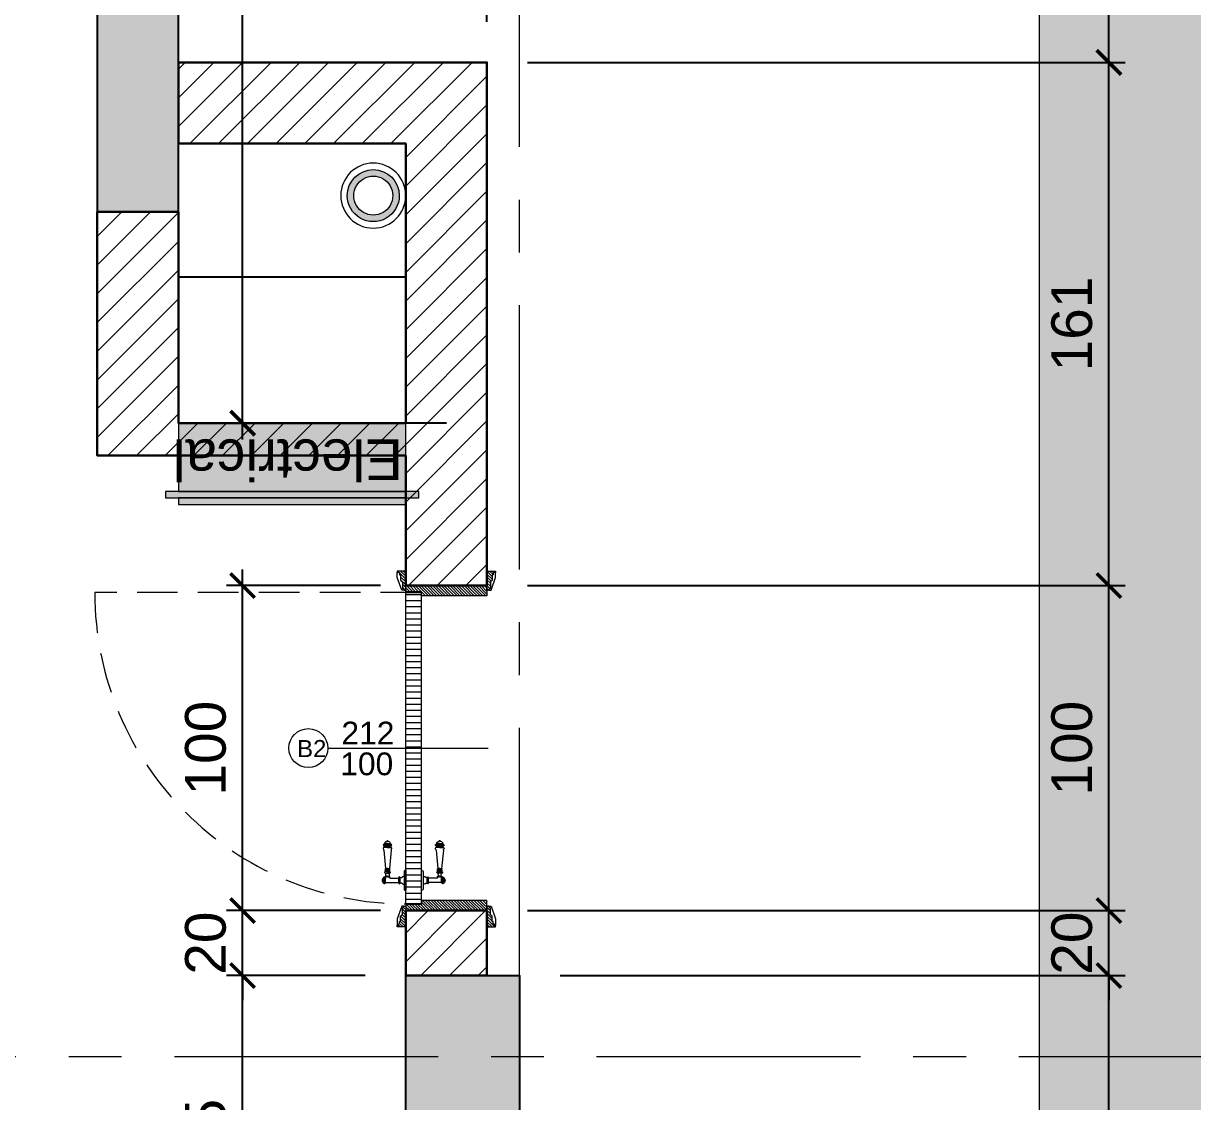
# Model space of a CAD drawing. Header units: centimetres. Extents: x 60496 to 66049, y -55119 to -48212.
# Drawn here: x 63735.2 to 64095.2, y -52836.1 to -52504.4 of the extents above; entities that cross this region are included whole.
import ezdxf

# ---------------------------------------------------------------- set-up
doc = ezdxf.new("R2010")
doc.units = ezdxf.units.CM
doc.header["$LTSCALE"] = 50
doc.header["$MEASUREMENT"] = 0
for name, pattern in [('AXES', [2, 1.25, -0.25, 0.25, -0.25]), ('CACHE', [0.375, 0.25, -0.125]), ('CONTINU', [0])]:
    doc.linetypes.add(name, pattern=pattern)
doc.layers.get('0').update_dxf_attribs({"color": 8})
for name, color, linetype in [('AXES', 10, 'AXES'), ('BETON COUPE', 3, 'CONTINU'), ('BETON TRAME', 252, 'Continuous'), ('BORD', 5, 'Continuous'), ('COTE 50ème', 1, 'Continuous'), ('TEXTE', 7, 'Continuous')]:
    doc.layers.add(name, color=color, linetype=linetype)
for name, color, linetype, lineweight in [('BETON HACHURE', 253, 'Continuous', 13), ('door', 44, 'Continuous', 5), ('EXISTANT COUPE', 251, 'Continuous', 40), ('KASETAT_Pen_No__22', 8, 'Continuous', 50), ('MACONNERIE COUPE', 7, 'Continuous', 30), ('MACONNERIE HACHURE', 253, 'Continuous', 13), ('PERCEMENT', 253, 'Continuous', 20)]:
    doc.layers.add(name, color=color, linetype=linetype, lineweight=lineweight)
doc.layers.add('KASETAT_Pen_No__176', color=7, linetype='Continuous', lineweight=15, true_color=0x93a0c6)
doc.layers.add('New_2D Drafting - General_Pen_No__4', color=252, linetype='Continuous', lineweight=13, true_color=0x696969)
doc.styles.add('GENERATED_STYLE_1', font='arial.ttf')
doc.styles.add('RS_TEXT_1.50', font='arial.ttf', dxfattribs={"height": 12.5})
doc.styles.add('RS_TXT_50', font='arial.ttf', dxfattribs={"height": 12.5})
doc.dimstyles.new('RS_50CM_LINEAIRE', dxfattribs={"dimscale": 5, "dimtxt": 12.5, "dimasz": 1.5, "dimexe": 1, "dimexo": 2.5, "dimgap": 1, "dimtad": 1, "dimdec": 1, "dimrnd": 0.5, "dimdsep": 46, "dimtxsty": 'RS_TXT_50', "dimblk1": 'ARCHTICK', "dimblk2": 'ARCHTICK', "dimsah": 1, "dimcen": 2.5, "dimdle": 1, "dimclrt": 4, "dimadec": 0, "dimazin": 2, "dimtfac": 1, "dimtdec": 1, "dimtix": 1, "dimtmove": 2, "dimatfit": 3, "dimfxl": 1, "dimtolj": 1, "dimtzin": 0, "dimarcsym": 0})

# ---------------------------------------------------------------- blocks, each defined once
blk = doc.blocks.new('A$Ce9568e5d')
at = {"layer": 'AXES', "lineweight": 5, "ltscale": 1.3}
for p, q in [((1270, -4150), (1270, -1058.41)), ((3195, -1960), (-1985, -1960))]:
    blk.add_line(p, q, dxfattribs=at)
blk = doc.blocks.new('door900')
at = {"color": 0}
for p, q in [((-9.3, 67.7), (9.3, 67.7)), ((9.3, 65.2), (-9.3, 65.2)), ((-6.8, 71.5), (-6.8, 70.2)), ((-5.5, 71.5), (-6.8, 71.5)), ((-6.8, 70.2), (6.8, 70.2)), ((-6.8, 62.7), (-6.8, 24)), ((-6.8, 62.7), (6.8, 62.7)), ((-5.5, 71.5), (5.5, 71.5)), ((5.5, 71.5), (6.8, 71.5)), ((6.8, 71.5), (6.8, 70.2)), ((8.7, 62.7), (6.8, 62.7)), ((6.8, 49.1), (6.8, 24)), ((8.7, 50.9), (8.7, 50.9)), ((10.5, 56.8), (10.5, 62.5)), ((10.5, 56.8), (10.5, 51.1)), ((12.7, 56.8), (12.7, 62.5)), ((12.7, 56.8), (12.7, 51.1)), ((22.5, 63.8), (22.5, 49.8)), ((26.5, 56.8), (26.5, 63.8)), ((26.5, 63.8), (29.1, 63.8)), ((26.5, 63.8), (29.1, 63.8)), ((26.5, 56.8), (26.5, 49.8)), ((26.5, 49.8), (29.1, 49.8)), ((26.5, 49.8), (29.1, 49.8)), ((29.1, 63.8), (29.1, 62.8)), ((29.1, 62.8), (29.1, 56.8)), ((29.1, 50.8), (29.1, 56.8)), ((29.1, 50.8), (29.1, 49.8)), ((29.1, 49.8), (29.1, 49.8)), ((31.1, 62.8), (31.1, 56.8)), ((31.1, 50.8), (31.1, 56.8)), ((34.1, 56.8), (34.1, 62.8)), ((34.1, 62.8), (34.1, 56.8)), ((34.1, 50.8), (34.1, 56.8)), ((34.1, 56.8), (34.1, 50.8)), ((92.8, 68.1), (36.2, 62.8)), ((36.2, 56.8), (36.2, 62.8)), ((36.2, 56.8), (36.2, 50.8)), ((92.8, 45.5), (36.2, 50.8)), ((101.2, 67.3), (103.2, 68)), ((101.2, 56.8), (101.2, 67.3)), ((101.2, 56.8), (101.2, 46.3)), ((101.2, 46.3), (103.2, 45.7)), ((103.2, 68), (103.2, 67.7)), ((103.2, 56.8), (103.2, 68)), ((103.2, 56.8), (103.2, 46.3)), ((103.2, 45.9), (103.2, 45.7)), ((106.5, 68), (105.5, 67.3)), ((105.5, 56.8), (105.5, 67.3)), ((105.5, 56.8), (105.5, 46.3)), ((106.5, 45.7), (105.5, 46.3)), ((106.5, 56.8), (106.5, 68)), ((106.5, 56.8), (106.5, 45.7)), ((110.7, 68), (111.8, 67.3)), ((110.7, 56.8), (110.7, 68)), ((110.7, 56.8), (110.7, 45.7)), ((110.7, 45.7), (111.8, 46.3)), ((111.8, 56.8), (111.8, 67.3)), ((111.8, 66.2), (113.3, 66.2)), ((111.8, 56.8), (111.8, 46.3)), ((111.8, 47.5), (113.3, 47.5)), ((113.3, 56.8), (113.3, 66.2)), ((113.3, 56.8), (113.3, 47.5)), ((120.5, 56.8), (120.5, 58.6)), ((120.5, 56.8), (120.5, 55)), ((-30, 3), (-30, 0)), ((30, 0), (-30, 0)), ((27, 6), (-27, 6)), ((-8.3, 22.3), (8.3, 22.3)), ((-8.3, 18.3), (8.3, 18.3)), ((30, 3), (30, 0))]:
    blk.add_line(p, q, dxfattribs=at)
for centre, radius, start, end in [((0, 64), 9.29, 53.4104, 126.5896), ((-9.3, 66.5), 1.25, 90, 270), ((-6.8, 67.7), 2.51, 90.115, 179.885), ((-6.8, 65.2), 2.51, 180.115, 269.885), ((6.8, 67.7), 2.51, 0.115, 89.885), ((6.8, 65.2), 2.51, 270.115, 359.885), ((8.7, 49), 1.91, 88.7426, 178.1515), ((8.6, 64.9), 2.15, 272.7029, 297.6142), ((8.6, 48.8), 2.15, 62.3858, 87.2971), ((9.3, 66.5), 1.25, 270, 90), ((10, 62.5), 0.561, 3.7097, 127.9634), ((10, 51.1), 0.561, 232.0366, 356.2903), ((11.6, 62.5), 1.1, 0.0106, 179.9894), ((11.6, 51.1), 1.1, 180.0106, 359.9894), ((16.7, 70.5), 8.83, 243.5466, 311.3694), ((16.7, 43.2), 8.83, 48.6306, 116.4534), ((24.5, 63.7), 2.01, 4.1469, 175.8531), ((24.5, 50), 2.01, 184.1469, 355.8531), ((30.1, 62.8), 1.03, 0, 180.0014), ((30.1, 50.8), 1.03, 179.9972, 0), ((32.6, 62.8), 1.48, 0, 180), ((32.6, 50.8), 1.48, 180, 0), ((35.2, 62.8), 1.03, 0, 180), ((32.6, 62.8), 1.48, 1.563306237032948e-10, 2.08440831604393e-10), ((35.2, 50.8), 1.03, 180, 0), ((93.1, 72.5), 4.4, 266.3976, 315.6468), ((93.1, 41.1), 4.4, 44.3532, 93.6024), ((98.3, 67.4), 2.89, 358.3861, 135.6468), ((98.3, 46.2), 2.89, 224.3532, 1.6139), ((104.3, 67.6), 1.15, 170.914, 348.1019), ((104.3, 46.1), 1.15, 11.8981, 189.086), ((108.6, 68), 2.1, 0, 180), ((108.6, 45.7), 2.1, 180, 0), ((115.5, 62.5), 2.84, 13.4568, 140.4953), ((115.5, 51.2), 2.84, 219.5047, 346.5432), ((127.9, 65.2), 9.88, 191.9991, 221.6757), ((127.9, 48.5), 9.88, 138.3243, 168.0009), ((120.5, 56.8), 1.79, 0, 90), ((120.5, 56.8), 1.79, 270, 0), ((-27, 3), 3, 90, 180), ((-6.8, 6), 6, 130.5908, 180), ((-16.6, 16.6), 8.41, 314.3689, 12.0705), ((-8.3, 20.3), 2, 90, 270), ((-8.5, 24), 1.71, 275.059, 359.7825), ((8.5, 24), 1.71, 180.2175, 264.941), ((16.6, 16.6), 8.41, 167.9295, 225.6311), ((8.3, 20.3), 2, 270, 90), ((6.8, 6), 6, 0, 49.4092), ((27, 3), 3, 0, 90)]:
    blk.add_arc(centre, radius, start, end, dxfattribs=at)
blk = doc.blocks.new('_ArchTick')
at = {"color": 0, "linetype": 'ByBlock', "const_width": 0.15}
blk.add_lwpolyline([(-0.5, -0.5), (0.5, 0.5)], dxfattribs=at)
blk = doc.blocks.new('*D1304')
at = {"layer": 'COTE 50ème', "color": 0, "lineweight": -2, "ltscale": 0.5, "transparency": 16777216}
for p, q in [((64069.44, -53452.36), (64069.44, -52792.36)), ((63900.45, -52797.36), (64074.44, -52797.36)), ((63900.45, -53447.36), (64074.44, -53447.36))]:
    blk.add_line(p, q, dxfattribs=at)
at = {"layer": 'Defpoints', "color": 0, "ltscale": 0.5, "transparency": 16777216}
for p in [(63887.95, -52797.36), (64069.44, -52797.36), (63887.95, -53447.36)]:
    blk.add_point(p, dxfattribs=at)
at = {"layer": 'COTE 50ème', "color": 0, "lineweight": -2, "ltscale": 0.5, "transparency": 16777216, "xscale": 7.5, "yscale": 7.5, "zscale": 7.5}
for p, rotation in [((64069.44, -52797.36), 90), ((64069.44, -53447.36), 270)]:
    blk.add_blockref('_ArchTick', p, dxfattribs=dict(at, rotation=rotation))
at = {"layer": 'COTE 50ème', "color": 4, "ltscale": 0.5, "transparency": 16777216, "insert": (64058.05, -53122.36), "char_height": 12.5, "attachment_point": 5, "rotation": 90, "style": 'RS_TXT_50'}
blk.add_mtext('\\A1;650', dxfattribs=at)
blk = doc.blocks.new('*D1305')
at = {"layer": 'COTE 50ème', "color": 0, "lineweight": -2, "ltscale": 0.5, "transparency": 16777216}
for p, q in [((64069.44, -52777.36), (64069.44, -52769.86)), ((63890.45, -52777.36), (64074.44, -52777.36)), ((64069.44, -52797.36), (64069.44, -52777.36)), ((63900.45, -52797.36), (64074.44, -52797.36)), ((64069.44, -52797.36), (64069.44, -52804.86))]:
    blk.add_line(p, q, dxfattribs=at)
at = {"layer": 'Defpoints', "color": 0, "ltscale": 0.5, "transparency": 16777216}
for p in [(63877.95, -52777.36), (64069.44, -52777.36), (63887.95, -52797.36)]:
    blk.add_point(p, dxfattribs=at)
at = {"layer": 'COTE 50ème', "color": 0, "lineweight": -2, "ltscale": 0.5, "transparency": 16777216, "xscale": 7.5, "yscale": 7.5, "zscale": 7.5}
for p, rotation in [((64069.44, -52777.36), 270), ((64069.44, -52797.36), 90)]:
    blk.add_blockref('_ArchTick', p, dxfattribs=dict(at, rotation=rotation))
at = {"layer": 'COTE 50ème', "color": 4, "ltscale": 0.5, "transparency": 16777216, "insert": (64058.05, -52787.36), "char_height": 12.5, "attachment_point": 5, "rotation": 90, "style": 'RS_TXT_50'}
blk.add_mtext('\\A1;20', dxfattribs=at)
blk = doc.blocks.new('*D1306')
at = {"layer": 'COTE 50ème', "color": 0, "lineweight": -2, "ltscale": 0.5, "transparency": 16777216}
for p, q in [((64069.44, -52782.36), (64069.44, -52672.36)), ((63890.45, -52677.36), (64074.44, -52677.36)), ((63890.45, -52777.36), (64074.44, -52777.36))]:
    blk.add_line(p, q, dxfattribs=at)
at = {"layer": 'Defpoints', "color": 0, "ltscale": 0.5, "transparency": 16777216}
for p in [(63877.95, -52677.36), (64069.44, -52677.36), (63877.95, -52777.36)]:
    blk.add_point(p, dxfattribs=at)
at = {"layer": 'COTE 50ème', "color": 0, "lineweight": -2, "ltscale": 0.5, "transparency": 16777216, "xscale": 7.5, "yscale": 7.5, "zscale": 7.5}
for p, rotation in [((64069.44, -52677.36), 90), ((64069.44, -52777.36), 270)]:
    blk.add_blockref('_ArchTick', p, dxfattribs=dict(at, rotation=rotation))
at = {"layer": 'COTE 50ème', "color": 4, "ltscale": 0.5, "transparency": 16777216, "insert": (64058.05, -52727.36), "char_height": 12.5, "attachment_point": 5, "rotation": 90, "style": 'RS_TXT_50'}
blk.add_mtext('\\A1;100', dxfattribs=at)
blk = doc.blocks.new('*D1307')
at = {"layer": 'COTE 50ème', "color": 0, "lineweight": -2, "ltscale": 0.5, "transparency": 16777216}
for p, q in [((64069.44, -52682.36), (64069.44, -52511.36)), ((63890.45, -52516.36), (64074.44, -52516.36)), ((63890.45, -52677.36), (64074.44, -52677.36))]:
    blk.add_line(p, q, dxfattribs=at)
at = {"layer": 'Defpoints', "color": 0, "ltscale": 0.5, "transparency": 16777216}
for p in [(63877.95, -52516.36), (64069.44, -52516.36), (63877.95, -52677.36)]:
    blk.add_point(p, dxfattribs=at)
at = {"layer": 'COTE 50ème', "color": 0, "lineweight": -2, "ltscale": 0.5, "transparency": 16777216, "xscale": 7.5, "yscale": 7.5, "zscale": 7.5}
for p, rotation in [((64069.44, -52516.36), 90), ((64069.44, -52677.36), 270)]:
    blk.add_blockref('_ArchTick', p, dxfattribs=dict(at, rotation=rotation))
at = {"layer": 'COTE 50ème', "color": 4, "ltscale": 0.5, "transparency": 16777216, "insert": (64058.05, -52596.86), "char_height": 12.5, "attachment_point": 5, "rotation": 90, "style": 'RS_TXT_50'}
blk.add_mtext('\\A1;161', dxfattribs=at)
blk = doc.blocks.new('*D1308')
at = {"layer": 'COTE 50ème', "color": 0, "lineweight": -2, "ltscale": 0.5, "transparency": 16777216}
for p, q in [((64069.44, -52521.36), (64069.44, -52102.36)), ((63920.45, -52107.36), (64074.44, -52107.36)), ((63890.45, -52516.36), (64074.44, -52516.36))]:
    blk.add_line(p, q, dxfattribs=at)
at = {"layer": 'Defpoints', "color": 0, "ltscale": 0.5, "transparency": 16777216}
for p in [(63907.95, -52107.36), (64069.44, -52107.36), (63877.95, -52516.36)]:
    blk.add_point(p, dxfattribs=at)
at = {"layer": 'COTE 50ème', "color": 0, "lineweight": -2, "ltscale": 0.5, "transparency": 16777216, "xscale": 7.5, "yscale": 7.5, "zscale": 7.5}
for p, rotation in [((64069.44, -52107.36), 90), ((64069.44, -52516.36), 270)]:
    blk.add_blockref('_ArchTick', p, dxfattribs=dict(at, rotation=rotation))
at = {"layer": 'COTE 50ème', "color": 4, "ltscale": 0.5, "transparency": 16777216, "insert": (64058.05, -52311.86), "char_height": 12.5, "attachment_point": 5, "rotation": 90, "style": 'RS_TXT_50'}
blk.add_mtext('\\A1;409', dxfattribs=at)
blk = doc.blocks.new('*D1069')
at = {"layer": 'COTE 50ème', "color": 0, "lineweight": -2, "ltscale": 0.5, "transparency": 16777216}
for p, q in [((63782.95, -52461.86), (63782.95, -52469.04)), ((63877.95, -52503.86), (63877.95, -52459.04)), ((63777.95, -52464.04), (63882.95, -52464.04))]:
    blk.add_line(p, q, dxfattribs=at)
at = {"layer": 'Defpoints', "color": 0, "ltscale": 0.5, "transparency": 16777216}
for p in [(63782.95, -52449.36), (63877.95, -52464.04), (63877.95, -52516.36)]:
    blk.add_point(p, dxfattribs=at)
at = {"layer": 'COTE 50ème', "color": 0, "lineweight": -2, "ltscale": 0.5, "transparency": 16777216, "xscale": 7.5, "yscale": 7.5, "zscale": 7.5, "rotation": 180}
blk.add_blockref('_ArchTick', (63782.95, -52464.04), dxfattribs=at)
at = {"layer": 'COTE 50ème', "color": 0, "lineweight": -2, "ltscale": 0.5, "transparency": 16777216, "xscale": 7.5, "yscale": 7.5, "zscale": 7.5}
blk.add_blockref('_ArchTick', (63877.95, -52464.04), dxfattribs=at)
at = {"layer": 'COTE 50ème', "color": 4, "ltscale": 0.5, "transparency": 16777216, "insert": (63830.45, -52452.66), "char_height": 12.5, "attachment_point": 5, "style": 'RS_TXT_50'}
blk.add_mtext('\\A1;95', dxfattribs=at)
blk = doc.blocks.new('*D1070')
at = {"layer": 'COTE 50ème', "color": 0, "lineweight": -2, "ltscale": 0.5, "transparency": 16777216}
for p, q in [((63877.95, -52503.86), (63877.95, -52459.04)), ((64992.95, -52603.77), (64992.95, -52459.04)), ((63872.95, -52464.04), (64997.95, -52464.04))]:
    blk.add_line(p, q, dxfattribs=at)
at = {"layer": 'Defpoints', "color": 0, "ltscale": 0.5, "transparency": 16777216}
for p in [(64992.95, -52464.04), (63877.95, -52516.36), (64992.95, -52616.27)]:
    blk.add_point(p, dxfattribs=at)
at = {"layer": 'COTE 50ème', "color": 0, "lineweight": -2, "ltscale": 0.5, "transparency": 16777216, "xscale": 7.5, "yscale": 7.5, "zscale": 7.5, "rotation": 180}
blk.add_blockref('_ArchTick', (63877.95, -52464.04), dxfattribs=at)
at = {"layer": 'COTE 50ème', "color": 0, "lineweight": -2, "ltscale": 0.5, "transparency": 16777216, "xscale": 7.5, "yscale": 7.5, "zscale": 7.5}
blk.add_blockref('_ArchTick', (64992.95, -52464.04), dxfattribs=at)
at = {"layer": 'COTE 50ème', "color": 4, "ltscale": 0.5, "transparency": 16777216, "insert": (64435.45, -52452.66), "char_height": 12.5, "attachment_point": 5, "style": 'RS_TXT_50'}
blk.add_mtext('\\A1;1115', dxfattribs=at)
blk = doc.blocks.new('*D1123')
at = {"layer": 'COTE 50ème', "color": 0, "lineweight": -2, "ltscale": 0.5, "transparency": 16777216}
for p, q in [((63802.72, -52907.36), (63802.72, -52792.36)), ((63840.45, -52797.36), (63797.72, -52797.36)), ((63840.45, -52902.36), (63797.72, -52902.36))]:
    blk.add_line(p, q, dxfattribs=at)
at = {"layer": 'Defpoints', "color": 0, "ltscale": 0.5, "transparency": 16777216}
for p in [(63802.72, -52797.36), (63852.95, -52797.36), (63852.95, -52902.36)]:
    blk.add_point(p, dxfattribs=at)
at = {"layer": 'COTE 50ème', "color": 0, "lineweight": -2, "ltscale": 0.5, "transparency": 16777216, "xscale": 7.5, "yscale": 7.5, "zscale": 7.5}
for p, rotation in [((63802.72, -52797.36), 90), ((63802.72, -52902.36), 270)]:
    blk.add_blockref('_ArchTick', p, dxfattribs=dict(at, rotation=rotation))
at = {"layer": 'COTE 50ème', "color": 4, "ltscale": 0.5, "transparency": 16777216, "insert": (63791.34, -52849.86), "char_height": 12.5, "attachment_point": 5, "rotation": 90, "style": 'RS_TXT_50'}
blk.add_mtext('\\A1;105', dxfattribs=at)
blk = doc.blocks.new('*D1124')
at = {"layer": 'COTE 50ème', "color": 0, "lineweight": -2, "ltscale": 0.5, "transparency": 16777216}
for p, q in [((63802.72, -52777.36), (63802.72, -52769.86)), ((63845.13, -52777.36), (63797.72, -52777.36)), ((63802.72, -52797.36), (63802.72, -52777.36)), ((63840.45, -52797.36), (63797.72, -52797.36)), ((63802.72, -52797.36), (63802.72, -52804.86))]:
    blk.add_line(p, q, dxfattribs=at)
at = {"layer": 'Defpoints', "color": 0, "ltscale": 0.5, "transparency": 16777216}
for p in [(63802.72, -52777.36), (63857.63, -52777.36), (63852.95, -52797.36)]:
    blk.add_point(p, dxfattribs=at)
at = {"layer": 'COTE 50ème', "color": 0, "lineweight": -2, "ltscale": 0.5, "transparency": 16777216, "xscale": 7.5, "yscale": 7.5, "zscale": 7.5}
for p, rotation in [((63802.72, -52777.36), 270), ((63802.72, -52797.36), 90)]:
    blk.add_blockref('_ArchTick', p, dxfattribs=dict(at, rotation=rotation))
at = {"layer": 'COTE 50ème', "color": 4, "ltscale": 0.5, "transparency": 16777216, "insert": (63791.34, -52787.36), "char_height": 12.5, "attachment_point": 5, "rotation": 90, "style": 'RS_TXT_50'}
blk.add_mtext('\\A1;20', dxfattribs=at)
blk = doc.blocks.new('*D1125')
at = {"layer": 'COTE 50ème', "color": 0, "lineweight": -2, "ltscale": 0.5, "transparency": 16777216}
for p, q in [((63802.72, -52782.36), (63802.72, -52672.36)), ((63845.13, -52677.36), (63797.72, -52677.36)), ((63845.13, -52777.36), (63797.72, -52777.36))]:
    blk.add_line(p, q, dxfattribs=at)
at = {"layer": 'Defpoints', "color": 0, "ltscale": 0.5, "transparency": 16777216}
for p in [(63802.72, -52677.36), (63857.63, -52677.36), (63857.63, -52777.36)]:
    blk.add_point(p, dxfattribs=at)
at = {"layer": 'COTE 50ème', "color": 0, "lineweight": -2, "ltscale": 0.5, "transparency": 16777216, "xscale": 7.5, "yscale": 7.5, "zscale": 7.5}
for p, rotation in [((63802.72, -52677.36), 90), ((63802.72, -52777.36), 270)]:
    blk.add_blockref('_ArchTick', p, dxfattribs=dict(at, rotation=rotation))
at = {"layer": 'COTE 50ème', "color": 4, "ltscale": 0.5, "transparency": 16777216, "insert": (63791.34, -52727.36), "char_height": 12.5, "attachment_point": 5, "rotation": 90, "style": 'RS_TXT_50'}
blk.add_mtext('\\A1;100', dxfattribs=at)
blk = doc.blocks.new('*D1126')
at = {"layer": 'COTE 50ème', "color": 0, "lineweight": -2, "ltscale": 0.5, "transparency": 16777216}
for p, q in [((63802.72, -52632.36), (63802.72, -52102.36)), ((63840.45, -52107.36), (63797.72, -52107.36)), ((63865.45, -52627.36), (63797.72, -52627.36))]:
    blk.add_line(p, q, dxfattribs=at)
at = {"layer": 'Defpoints', "color": 0, "ltscale": 0.5, "transparency": 16777216}
for p in [(63802.72, -52107.36), (63852.95, -52107.36), (63877.95, -52627.36)]:
    blk.add_point(p, dxfattribs=at)
at = {"layer": 'COTE 50ème', "color": 0, "lineweight": -2, "ltscale": 0.5, "transparency": 16777216, "xscale": 7.5, "yscale": 7.5, "zscale": 7.5}
for p, rotation in [((63802.72, -52107.36), 90), ((63802.72, -52627.36), 270)]:
    blk.add_blockref('_ArchTick', p, dxfattribs=dict(at, rotation=rotation))
at = {"layer": 'COTE 50ème', "color": 4, "ltscale": 0.5, "transparency": 16777216, "insert": (63791.34, -52367.36), "char_height": 12.5, "attachment_point": 5, "rotation": 90, "style": 'RS_TXT_50'}
blk.add_mtext('\\A1;520', dxfattribs=at)

msp = doc.modelspace()

# ---------------------------------------------------------------- hatches: boundary and pattern name
at = {"layer": 'BETON HACHURE', "transparency": 33554585}
h = msp.add_hatch(dxfattribs=at)
h.set_pattern_fill('ANSI37', color=256, scale=50, angle=270, style=0)
h.set_pattern_definition([(315, (-1160.4855, 19655.393), (4.4194174, 4.4194174), []), (45, (-1160.4855, 19655.393), (-4.4194174, 4.4194174), [])])
h.paths.add_polyline_path([(62772.95, -51847.22), (62797.95, -51847.22), (62797.95, -52172.22), (62772.95, -52172.22)], flags=0)
h.paths.add_polyline_path([(62772.95, -51847.22), (62797.95, -51847.22), (62797.95, -52172.22), (62772.95, -52172.22)], flags=0)
h.paths.add_polyline_path([(64952.95, -51987.36), (64952.95, -52037.36), (65032.95, -52037.36), (65032.95, -51987.36)], flags=0)
h.paths.add_polyline_path([(64572.95, -51987.36), (64572.95, -52037.36), (64652.95, -52037.36), (64652.95, -51987.36)], flags=0)
edge = h.paths.add_edge_path(flags=0)
edge.add_arc((64612.95, -50672.36), 40, 0, 360)
edge = h.paths.add_edge_path(flags=0)
edge.add_arc((64612.95, -49997.36), 40, 0, 360)
edge = h.paths.add_edge_path(flags=0)
edge.add_arc((64612.95, -51272.36), 40, 0, 360)
h.paths.add_polyline_path([(65692.87, -49527.22), (61269.11, -49527.22), (60879.82, -54263.92), (65445.45, -54713.51), (65692.87, -54713.51)])
edge = h.paths.add_edge_path(flags=0)
edge.add_arc((64612.95, -51272.36), 40, 0, 360)
h.paths.add_polyline_path([(63397.95, -49552.22), (63397.95, -49972.36), (63422.95, -49972.36), (63422.95, -49552.22), (64992.96, -49552.22), (64992.95, -51312.36), (65032.95, -51312.36), (65032.95, -49552.22), (65667.87, -49552.22), (65667.87, -53452.22), (65032.95, -53452.22), (65032.95, -52057.36), (64992.95, -52057.36), (64992.95, -53477.22), (65667.87, -53477.22), (65667.87, -54685.93), (65459.18, -54688.51), (64660.45, -54610.07), (64660.45, -54122.36), (64635.45, -54122.36), (64635.45, -54607.62), (63330.45, -54479.46), (63330.45, -54122.36), (63305.45, -54122.36), (63305.45, -54477.01), (62117.95, -54360.39), (62117.95, -54122.36), (62067.95, -54122.36), (62067.95, -54355.48), (60906.75, -54241.45), (61082.14, -52107.36), (61287.95, -52107.36), (61287.95, -52057.36), (61086.25, -52057.36), (61088.1, -52037.36), (61287.95, -52037.36), (61287.95, -51987.36), (61092.01, -51987.36), (61148.71, -51297.36), (61287.95, -51297.36), (61287.95, -51247.36), (61152.82, -51247.36), (61198.03, -50697.36), (61287.95, -50697.36), (61287.95, -50647.36), (61202.13, -50647.36), (61292.14, -49552.22), (62070.45, -49552.22), (62070.45, -49972.36), (62095.45, -49972.36), (62095.45, -49552.22)], flags=16)
h.paths.add_polyline_path([(64572.95, -51232.36), (64572.95, -51312.36), (64652.95, -51312.36), (64652.95, -51232.36)], flags=0)
at = {"layer": 'BETON TRAME', "transparency": 33554559}
h = msp.add_hatch(color=256, dxfattribs=at)
h.dxf.hatch_style = 1
h.paths.add_polyline_path([(63852.95, -52797.36), (63887.95, -52797.36), (63887.95, -53447.36), (63852.95, -53447.36), (63852.95, -53272.36), (63392.95, -53272.36), (63392.95, -53447.36), (63357.95, -53447.36), (63357.95, -52797.36), (63392.95, -52797.36), (63392.95, -53232.36), (63602.95, -53232.36), (63602.95, -52902.36), (63642.95, -52902.36), (63642.95, -53232.36), (63852.95, -53232.36)])
h.paths.add_polyline_path([(64722.95, -54122.36), (64722.95, -54072.36), (64572.95, -54072.36), (64572.95, -54122.36)])
h.paths.add_polyline_path([(64002.95, -54122.36), (64002.95, -54072.36), (63852.95, -54072.36), (63852.95, -54122.36)])
h.paths.add_polyline_path([(63392.95, -54122.36), (63392.95, -54072.36), (63242.95, -54072.36), (63242.95, -54122.36)])
h.paths.add_polyline_path([(62672.95, -54122.36), (62672.95, -54072.36), (62522.95, -54072.36), (62522.95, -54122.36)])
h.paths.add_polyline_path([(62672.95, -53447.36), (62672.95, -53397.36), (62522.95, -53397.36), (62522.95, -53447.36)])
h.paths.add_polyline_path([(64722.95, -53447.36), (64722.95, -53397.36), (64572.95, -53397.36), (64572.95, -53447.36)])
h.paths.add_polyline_path([(64722.95, -52847.36), (64722.95, -52797.36), (64572.95, -52797.36), (64572.95, -52847.36)])
h.paths.add_polyline_path([(62672.95, -52847.36), (62672.95, -52797.36), (62522.95, -52797.36), (62522.95, -52847.36)])
h.paths.add_polyline_path([(62672.95, -52107.36), (62672.95, -52057.36), (62522.95, -52057.36), (62522.95, -52107.36)])
h.paths.add_polyline_path([(64572.95, -52057.36), (64572.95, -52107.36), (64722.95, -52107.36), (64722.95, -52057.36)])
h.paths.add_polyline_path([(63907.95, -52107.36), (63907.95, -52057.36), (63782.95, -52057.36), (63782.95, -52107.36)])
h.paths.add_polyline_path([(63462.95, -52107.36), (63462.95, -52057.36), (63337.95, -52057.36), (63337.95, -52107.36)])
h.paths.add_polyline_path([(63487.95, -52057.36), (63462.95, -52057.36), (63462.95, -52562.36), (63487.95, -52562.36)])
h.paths.add_polyline_path([(63782.95, -52057.36), (63757.95, -52057.36), (63757.95, -52562.36), (63782.95, -52562.36)])
at = {"layer": 'door'}
h = msp.add_hatch(dxfattribs=at)
h.set_pattern_fill('ANSI31', color=256, scale=5, angle=1170)
h.set_pattern_definition([(135, (-50954.6641, -285306.3993), (-0.4419417382, -0.4419417382), [])])
edge = h.paths.add_edge_path()
edge.add_line((63879.84, -52673.61), (63879.84, -52674.03))
edge.add_line((63879.84, -52674.03), (63879.53, -52674.03))
edge.add_line((63879.53, -52674.03), (63879.53, -52675.79))
edge.add_line((63879.53, -52675.79), (63879.32, -52675.79))
edge.add_arc((63879, -52675.79), 0.314, -90, 0, ccw=False)
edge.add_line((63879, -52676.11), (63879, -52678.2))
edge.add_line((63879, -52678.2), (63878.79, -52678.2))
edge.add_arc((63878.48, -52678.2), 0.314, -90, 0, ccw=False)
edge.add_line((63878.48, -52678.51), (63878.48, -52678.72))
edge.add_line((63878.48, -52678.72), (63877.95, -52678.72))
edge.add_line((63877.95, -52678.72), (63877.95, -52672.86))
edge.add_line((63877.95, -52672.86), (63880.57, -52672.86))
edge.add_line((63880.57, -52672.86), (63880.57, -52673.27))
edge.add_line((63880.57, -52673.27), (63880.26, -52673.27))
edge.add_line((63880.26, -52673.27), (63880.26, -52673.19))
edge.add_arc((63880.26, -52673.61), 0.419, 90, 180)
h.paths.add_polyline_path([(63877.95, -52677.36), (63877.95, -52680.51), (63857.77, -52680.51), (63857.77, -52679.25), (63852.95, -52679.25), (63852.95, -52677.36)])
edge = h.paths.add_edge_path()
edge.add_line((63851.07, -52673.61), (63851.07, -52674.03))
edge.add_line((63851.07, -52674.03), (63851.38, -52674.03))
edge.add_line((63851.38, -52674.03), (63851.38, -52675.79))
edge.add_line((63851.38, -52675.79), (63851.59, -52675.79))
edge.add_arc((63851.91, -52675.79), 0.314, 180, 270)
edge.add_line((63851.91, -52676.11), (63851.91, -52678.2))
edge.add_line((63851.91, -52678.2), (63852.12, -52678.2))
edge.add_arc((63852.43, -52678.2), 0.314, 180, 270)
edge.add_line((63852.43, -52678.51), (63852.43, -52678.72))
edge.add_line((63852.43, -52678.72), (63852.95, -52678.72))
edge.add_line((63852.95, -52678.72), (63852.95, -52672.86))
edge.add_line((63852.95, -52672.86), (63850.34, -52672.86))
edge.add_line((63850.34, -52672.86), (63850.34, -52673.27))
edge.add_line((63850.34, -52673.27), (63850.65, -52673.27))
edge.add_line((63850.65, -52673.27), (63850.65, -52673.19))
edge.add_arc((63850.65, -52673.61), 0.419, 0, 90, ccw=False)
h = msp.add_hatch(dxfattribs=at)
h.set_pattern_fill('ANSI31', color=256, scale=15, angle=675)
h.set_pattern_definition([(360, (-95002.0965, -91805.6842), (2e-15, 1.875), [])])
h.paths.add_polyline_path([(63857.72, -52679.46), (63857.72, -52775.27), (63853.01, -52775.27), (63853.01, -52679.46)])
h = msp.add_hatch(dxfattribs=at)
h.set_pattern_fill('ANSI31', color=256, scale=5, angle=1170)
h.set_pattern_definition([(135, (-50954.6641, -285314.3993), (-0.4419417382, -0.4419417382), [])])
h.paths.add_polyline_path([(63877.95, -52777.36), (63877.95, -52774.22), (63857.77, -52774.22), (63857.77, -52775.48), (63852.95, -52775.48), (63852.95, -52777.36)])
edge = h.paths.add_edge_path()
edge.add_line((63879.84, -52781.11), (63879.84, -52780.7))
edge.add_line((63879.84, -52780.7), (63879.53, -52780.7))
edge.add_line((63879.53, -52780.7), (63879.53, -52778.93))
edge.add_line((63879.53, -52778.93), (63879.32, -52778.93))
edge.add_arc((63879, -52778.93), 0.314, 0, 90)
edge.add_line((63879, -52778.62), (63879, -52776.52))
edge.add_line((63879, -52776.52), (63878.79, -52776.52))
edge.add_arc((63878.48, -52776.52), 0.314, 360, 450)
edge.add_line((63878.48, -52776.21), (63878.48, -52776))
edge.add_line((63878.48, -52776), (63877.95, -52776))
edge.add_line((63877.95, -52776), (63877.95, -52782.36))
edge.add_line((63877.95, -52782.36), (63880.57, -52782.36))
edge.add_line((63880.57, -52782.36), (63880.57, -52781.95))
edge.add_line((63880.57, -52781.95), (63880.26, -52781.95))
edge.add_line((63880.26, -52781.95), (63880.26, -52781.53))
edge.add_arc((63880.26, -52781.11), 0.419, 180, 270, ccw=False)
edge = h.paths.add_edge_path()
edge.add_line((63851.07, -52781.11), (63851.07, -52780.7))
edge.add_line((63851.07, -52780.7), (63851.38, -52780.7))
edge.add_line((63851.38, -52780.7), (63851.38, -52778.93))
edge.add_line((63851.38, -52778.93), (63851.59, -52778.93))
edge.add_arc((63851.91, -52778.93), 0.314, 90, 180, ccw=False)
edge.add_line((63851.91, -52778.62), (63851.91, -52776.52))
edge.add_line((63851.91, -52776.52), (63852.12, -52776.52))
edge.add_arc((63852.43, -52776.52), 0.314, 90, 180, ccw=False)
edge.add_line((63852.43, -52776.21), (63852.43, -52776))
edge.add_line((63852.43, -52776), (63852.95, -52776))
edge.add_line((63852.95, -52776), (63852.95, -52782.36))
edge.add_line((63852.95, -52782.36), (63850.34, -52782.36))
edge.add_line((63850.34, -52782.36), (63850.34, -52781.95))
edge.add_line((63850.34, -52781.95), (63850.65, -52781.95))
edge.add_line((63850.65, -52781.95), (63850.65, -52781.53))
edge.add_arc((63850.65, -52781.11), 0.419, 270, 360)
at = {"layer": 'KASETAT_Pen_No__176', "linetype": 'Continuous', "lineweight": 0, "true_color": 0x2776bb}
msp.add_hatch(color=152, dxfattribs=at).paths.add_polyline_path([(63782.95, -52652.36), (63852.95, -52652.36), (63852.95, -52650.36), (63856.95, -52650.36), (63856.95, -52648.36), (63852.95, -52648.36), (63852.95, -52627.36), (63782.95, -52627.36), (63782.95, -52648.36), (63778.95, -52648.36), (63778.95, -52650.36), (63782.95, -52650.36)])
at = {"layer": 'MACONNERIE HACHURE'}
h = msp.add_hatch(dxfattribs=at)
h.set_pattern_fill('ANSI31', color=256, scale=50, style=0)
h.set_pattern_definition([(45, (0, 9369.2044), (-4.4194174, 4.4194174), [])])
h.paths.add_polyline_path([(61287.95, -54067.36), (61312.95, -54067.36), (61312.95, -54083.38), (61287.95, -54083.63)])
h.paths.add_polyline_path([(62267.95, -50672.36), (62617.95, -50672.36), (62617.95, -50647.36), (62267.95, -50647.36)])
h.paths.add_polyline_path([(62167.95, -50672.36), (62157.95, -50672.36), (62157.95, -50647.36), (62167.95, -50647.36)])
h.paths.add_polyline_path([(63492.95, -53447.36), (63852.95, -53447.36), (63852.95, -53422.36), (63492.95, -53422.36)])
h.paths.add_polyline_path([(63402.95, -53447.36), (63392.95, -53447.36), (63392.95, -53422.36), (63402.95, -53422.36)])
h.paths.add_polyline_path([(62252.95, -52037.36), (62522.95, -52037.36), (62522.95, -52012.36), (62252.95, -52012.36)])
h.paths.add_polyline_path([(63487.95, -52082.36), (63757.95, -52082.36), (63757.95, -52057.36), (63487.95, -52057.36)])
h.paths.add_polyline_path([(61175.41, -53887.22), (60935.87, -53887.22), (60937.92, -53862.22), (61175.41, -53862.22)])
h.paths.add_polyline_path([(61287.95, -54017.36), (61287.95, -53887.22), (61265.41, -53887.22), (61265.41, -53862.22), (61312.95, -53862.22), (61312.95, -54017.36)])
h.paths.add_polyline_path([(61287.95, -54173.63), (61312.95, -54173.63), (61312.95, -54281.34), (61287.95, -54278.88)])
h.paths.add_polyline_path([(60919.84, -54067.36), (60921.89, -54042.36), (61287.95, -54042.36), (61287.95, -54067.36)])
h.paths.add_polyline_path([(65012.95, -52057.36), (65032.95, -52057.36), (65032.95, -52037.36), (65012.95, -52037.36)])
h.paths.add_polyline_path([(63467.95, -52057.36), (63487.95, -52057.36), (63487.95, -52037.36), (63467.95, -52037.36)])
h.paths.add_polyline_path([(62652.95, -52057.36), (62672.95, -52057.36), (62672.95, -52037.36), (62652.95, -52037.36)])
h.paths.add_polyline_path([(62122.95, -52087.36), (62142.95, -52087.36), (62142.95, -52037.36), (62122.95, -52037.36)])
h.paths.add_polyline_path([(63085.45, -51987.36), (63085.45, -52097.36), (63105.45, -52097.36), (63105.45, -52007.36), (63337.95, -52007.36), (63337.95, -51987.36)])
h.paths.add_polyline_path([(63085.45, -52297.36), (63105.45, -52297.36), (63105.45, -52217.36), (63462.95, -52217.36), (63462.95, -52197.36), (63105.45, -52197.36), (63105.45, -52187.36), (63085.45, -52187.36)])
h.paths.add_polyline_path([(63085.45, -52497.36), (63105.45, -52497.36), (63105.45, -52417.36), (63462.95, -52417.36), (63462.95, -52397.36), (63105.45, -52397.36), (63105.45, -52387.36), (63085.45, -52387.36)])
h.paths.add_polyline_path([(62925.45, -52797.36), (62925.45, -52787.36), (62905.45, -52787.36), (62905.45, -52797.36), (62672.95, -52797.36), (62672.95, -52817.36), (63357.95, -52817.36), (63357.95, -52797.36), (63105.45, -52797.36), (63105.45, -52787.36), (63085.45, -52787.36), (63085.45, -52797.36)])
h.paths.add_polyline_path([(62925.45, -52697.36), (62925.45, -52587.36), (62905.45, -52587.36), (62905.45, -52597.36), (62542.95, -52597.36), (62542.95, -52617.36), (62905.45, -52617.36), (62905.45, -52697.36)])
h.paths.add_polyline_path([(62925.45, -52497.36), (62925.45, -52387.36), (62905.45, -52387.36), (62905.45, -52397.36), (62542.95, -52397.36), (62542.95, -52417.36), (62905.45, -52417.36), (62905.45, -52497.36)])
h.paths.add_polyline_path([(62925.45, -52187.36), (62905.45, -52187.36), (62905.45, -52197.36), (62542.95, -52197.36), (62542.95, -52217.36), (62905.45, -52217.36), (62905.45, -52297.36), (62925.45, -52297.36)])
h.paths.add_polyline_path([(62925.45, -51977.36), (62905.45, -51977.36), (62905.45, -51987.36), (62672.95, -51987.36), (62672.95, -52007.36), (62905.45, -52007.36), (62905.45, -52097.36), (62925.45, -52097.36)])
h.paths.add_polyline_path([(62905.45, -51887.36), (62925.45, -51887.36), (62925.45, -51777.36), (62905.45, -51777.36), (62905.45, -51787.36), (62547.95, -51787.36), (62547.95, -51807.36), (62905.45, -51807.36)])
h.paths.add_polyline_path([(63852.95, -52777.36), (63877.95, -52777.36), (63877.95, -52797.36), (63852.95, -52797.36)])
h.paths.add_polyline_path([(62617.95, -51317.36), (62642.95, -51317.36), (62642.95, -51297.36), (62617.95, -51297.36)])
h.paths.add_polyline_path([(63852.95, -52677.36), (63852.95, -52637.36), (63757.95, -52637.36), (63757.95, -52562.36), (63782.95, -52562.36), (63782.95, -52627.36), (63852.95, -52627.36), (63852.95, -52541.36), (63782.95, -52541.36), (63782.95, -52516.36), (63877.95, -52516.36), (63877.95, -52677.36)])
h.paths.add_polyline_path([(62617.95, -51417.36), (62617.95, -51457.36), (62522.95, -51457.36), (62522.95, -51532.36), (62547.95, -51532.36), (62547.95, -51467.36), (62617.95, -51467.36), (62617.95, -51553.36), (62547.95, -51553.36), (62547.95, -51578.36), (62905.45, -51578.36), (62905.45, -51687.36), (62925.45, -51687.36), (62925.45, -51558.36), (62642.95, -51558.36), (62642.95, -51417.36)])
h.paths.add_polyline_path([(64672.95, -51934.86), (64652.95, -51934.86), (64652.95, -52037.36), (64952.95, -52037.36), (64952.95, -52017.36), (64672.95, -52017.36)])
h.paths.add_polyline_path([(64672.95, -51334.86), (64652.95, -51334.86), (64652.95, -51232.36), (64992.95, -51232.37), (64992.95, -51252.36), (64672.95, -51252.36)])
h.paths.add_polyline_path([(62522.95, -53323.39), (62542.95, -53323.39), (62542.95, -52847.36), (62522.95, -52847.36)])
h.paths.add_polyline_path([(62097.95, -53222.36), (62117.95, -53222.36), (62117.95, -52927.36), (62097.95, -52927.36)])
h.paths.add_polyline_path([(62201.29, -51192.36), (62157.95, -51192.36), (62157.95, -51152.36), (62201.29, -51152.36)])
h.paths.add_polyline_path([(62367.95, -51192.36), (62327.95, -51192.36), (62327.95, -51152.36), (62367.95, -51152.36)])
h.paths.add_polyline_path([(62574.62, -51192.36), (62617.95, -51192.36), (62617.95, -51152.36), (62574.62, -51152.36)])
h.paths.add_polyline_path([(62407.95, -51192.36), (62447.95, -51192.36), (62447.95, -51152.36), (62407.95, -51152.36)])
h.paths.add_polyline_path([(63809.62, -52902.36), (63852.95, -52902.36), (63852.95, -52942.36), (63809.62, -52942.36)])
h.paths.add_polyline_path([(63642.95, -52902.36), (63682.95, -52902.36), (63682.95, -52942.36), (63642.95, -52942.36)])
h.paths.add_polyline_path([(63436.29, -52902.36), (63392.95, -52902.36), (63392.95, -52942.36), (63436.29, -52942.36)])
h.paths.add_polyline_path([(63602.95, -52902.36), (63562.95, -52902.36), (63562.95, -52942.36), (63602.95, -52942.36)])
h.paths.add_polyline_path([(62356.29, -52412.36), (62332.95, -52412.36), (62332.95, -52392.36), (62356.29, -52392.36)])
h.paths.add_polyline_path([(62522.95, -52412.36), (62482.95, -52412.36), (62482.95, -52392.36), (62522.95, -52392.36)])
h.paths.add_polyline_path([(62141.29, -52412.36), (62117.95, -52412.36), (62117.95, -52392.36), (62141.29, -52392.36)])
h.paths.add_polyline_path([(62307.95, -52412.36), (62267.95, -52412.36), (62267.95, -52392.36), (62307.95, -52392.36)])
h.paths.add_polyline_path([(62097.95, -52518.36), (62117.95, -52518.36), (62117.95, -52412.36), (62097.95, -52412.36)])
h.paths.add_polyline_path([(62097.95, -52797.36), (62117.95, -52797.36), (62117.95, -52737.36), (62097.95, -52737.36)])
h.paths.add_polyline_path([(62522.95, -52797.36), (62542.95, -52797.36), (62542.95, -52412.36), (62522.95, -52412.36)])
h.paths.add_polyline_path([(63392.95, -52797.36), (63392.95, -52637.36), (63487.95, -52637.36), (63487.95, -52562.36), (63462.95, -52562.36), (63462.95, -52627.36), (63392.95, -52627.36), (63392.95, -52541.36), (63462.95, -52541.36), (63462.95, -52516.36), (63367.95, -52516.36), (63367.95, -52597.36), (63105.45, -52597.36), (63105.45, -52587.36), (63085.45, -52587.36), (63085.45, -52697.36), (63105.45, -52697.36), (63105.45, -52617.36), (63367.95, -52617.36), (63367.95, -52797.36)])
h.paths.add_polyline_path([(62157.95, -51297.36), (62157.95, -51457.36), (62252.95, -51457.36), (62252.95, -51532.36), (62227.95, -51532.36), (62227.95, -51467.36), (62157.95, -51467.36), (62157.95, -51553.36), (62227.95, -51553.36), (62227.95, -51578.36), (62132.95, -51578.36), (62132.95, -51297.36)])
at = {"layer": 'New_2D Drafting - General_Pen_No__4', "linetype": 'Continuous', "lineweight": 0, "true_color": 0xc7c8ca, "transparency": 33554546}
h = msp.add_hatch(color=9, dxfattribs=at)
edge = h.paths.add_edge_path()
edge.add_line((64367.95, -51124.86), (64367.95, -50634.86))
edge.add_arc((63907.95, -50634.86), 460, 0, 90)
edge.add_line((63907.95, -50174.86), (62122.95, -50174.86))
edge.add_arc((62122.95, -50634.86), 460, 90, 180)
edge.add_line((61662.95, -50634.86), (61662.95, -53323.54))
edge.add_arc((62122.95, -53323.54), 460, 180, 266.9195)
edge.add_line((62098.23, -53782.88), (64199.36, -53895.95))
edge.add_line((64199.36, -53895.95), (64906.1, -53933.99))
edge.add_arc((64899.76, -54067.76), 133.92, 4.0359, 87.2889, ccw=False)
edge.add_line((65033.35, -54058.33), (65587.47, -54035.81))
edge.add_arc((64922.41, -54349.93), 735.52, 25.28163, 89.98749)
edge.add_line((64922.57, -53614.41), (64699.15, -53602.39))
edge.add_arc((64717.95, -53252.89), 350, 180, 266.9195, ccw=False)
edge.add_line((64367.95, -53252.89), (64367.95, -52144.86))
edge.add_arc((64717.95, -52144.86), 350, 90, 180, ccw=False)
edge.add_line((64717.95, -51794.86), (64722.95, -51794.86))
edge.add_arc((64722.95, -52144.86), 350, 6.1506, 90, ccw=False)
edge.add_line((65070.94, -52107.36), (65667.87, -52107.36))
edge.add_line((65667.87, -52107.36), (65667.87, -49527.22))
edge.add_line((65667.87, -49527.22), (65072.95, -49527.22))
edge.add_line((65072.95, -49527.22), (65072.95, -51124.86))
edge.add_arc((64722.95, -51124.86), 350, -90, 0, ccw=False)
edge.add_line((64722.95, -51474.86), (64717.95, -51474.86))
edge.add_arc((64717.95, -51124.86), 350, 180, 270, ccw=False)
edge = h.paths.add_edge_path(flags=16)
edge.add_arc((63697.95, -53198), 350, -93.0805, 0, ccw=False)
edge.add_line((63679.15, -53547.49), (62314.15, -53474.03))
edge.add_arc((62332.95, -53124.54), 350, 180, 266.9195, ccw=False)
edge.add_line((61982.95, -53124.54), (61982.95, -50844.86))
edge.add_arc((62332.95, -50844.86), 350, 90, 180, ccw=False)
edge.add_line((62332.95, -50494.86), (63697.95, -50494.86))
edge.add_arc((63697.95, -50844.86), 350, 0, 90, ccw=False)
edge.add_line((64047.95, -50844.86), (64047.95, -53198))
at = {"layer": 'PERCEMENT', "linetype": 'Continuous', "lineweight": 0}
h = msp.add_hatch(color=256, dxfattribs=at)
edge = h.paths.add_edge_path()
edge.add_ellipse((63842.95, -52557.36), major_axis=(5.66, 5.66), ratio=1, start_angle=-45, end_angle=135, ccw=False)
edge.add_ellipse((63842.95, -52557.36), major_axis=(5.66, 5.66), ratio=1, start_angle=135, end_angle=315, ccw=False)
edge = h.paths.add_edge_path(flags=0)
edge.add_ellipse((63842.95, -52557.36), major_axis=(4.24, 4.24), ratio=1, start_angle=135, end_angle=315)
edge.add_ellipse((63842.95, -52557.36), major_axis=(4.24, 4.24), ratio=1, start_angle=315, end_angle=495)

# ---------------------------------------------------------------- linework, layer by layer
at = {"layer": 'BETON COUPE'}
for points in [[(63782.95, -52057.36), (63757.95, -52057.36), (63757.95, -52562.36), (63782.95, -52562.36)], [(63852.95, -52797.36), (63887.95, -52797.36), (63887.95, -53447.36), (63852.95, -53447.36), (63852.95, -53272.36), (63392.95, -53272.36), (63392.95, -53447.36), (63357.95, -53447.36), (63357.95, -52797.36), (63392.95, -52797.36), (63392.95, -53232.36), (63602.95, -53232.36), (63602.95, -52902.36), (63642.95, -52902.36), (63642.95, -53232.36), (63852.95, -53232.36)]]:
    msp.add_lwpolyline(points, close=True, dxfattribs=at)
at = {"layer": 'BORD'}
msp.add_lwpolyline([(63852.95, -52627.36), (63782.95, -52627.36), (63782.95, -52582.36), (63852.95, -52582.36)], close=True, dxfattribs=at)
at = {"layer": 'door', "linetype": 'CACHE'}
msp.add_line((63857.72, -52679.46), (63757.2, -52679.46), dxfattribs=at)
at = {"layer": 'door'}
msp.add_line((63828.96, -52727.36), (63878.28, -52727.36), dxfattribs=at)
for points in [[(63851.07, -52673.61), (63851.07, -52674.03), (63851.38, -52674.03), (63851.38, -52675.79), (63851.59, -52675.79, 0.414214), (63851.91, -52676.11), (63851.91, -52678.2), (63852.12, -52678.2, 0.414214), (63852.43, -52678.51), (63852.43, -52678.72), (63852.95, -52678.72), (63852.95, -52672.86), (63850.34, -52672.86), (63850.34, -52673.27), (63850.65, -52673.27), (63850.65, -52673.19, -0.414214), (63851.07, -52673.61)], [(63879.84, -52673.61), (63879.84, -52674.03), (63879.53, -52674.03), (63879.53, -52675.79), (63879.32, -52675.79, -0.414214), (63879, -52676.11), (63879, -52678.2), (63878.79, -52678.2, -0.414214), (63878.48, -52678.51), (63878.48, -52678.72), (63877.95, -52678.72), (63877.95, -52672.86), (63880.57, -52672.86), (63880.57, -52673.27), (63880.26, -52673.27), (63880.26, -52673.19, 0.414214), (63879.84, -52673.61)], [(63851.07, -52781.11), (63851.07, -52780.7), (63851.38, -52780.7), (63851.38, -52778.93), (63851.59, -52778.93, -0.414214), (63851.91, -52778.62), (63851.91, -52776.52), (63852.12, -52776.52, -0.414214), (63852.43, -52776.21), (63852.43, -52776), (63852.95, -52776), (63852.95, -52782.36), (63850.34, -52782.36), (63850.34, -52781.95), (63850.65, -52781.95), (63850.65, -52781.53, 0.414214), (63851.07, -52781.11)], [(63879.84, -52781.11), (63879.84, -52780.7), (63879.53, -52780.7), (63879.53, -52778.93), (63879.32, -52778.93, 0.414214), (63879, -52778.62), (63879, -52776.52), (63878.79, -52776.52, 0.414214), (63878.48, -52776.21), (63878.48, -52776), (63877.95, -52776), (63877.95, -52782.36), (63880.57, -52782.36), (63880.57, -52781.95), (63880.26, -52781.95), (63880.26, -52781.53, -0.414214), (63879.84, -52781.11)]]:
    msp.add_lwpolyline(points, format="xyb", dxfattribs=at)
for points in [[(63852.43, -52678.72), (63851.7, -52678.72), (63850.34, -52674.87), (63850.34, -52673.27)], [(63878.48, -52678.72), (63879.21, -52678.72), (63880.57, -52674.87), (63880.57, -52673.27)], [(63877.95, -52677.36), (63877.95, -52680.51), (63857.77, -52680.51), (63857.77, -52679.25), (63852.95, -52679.25), (63852.95, -52677.36), (63877.95, -52677.36)], [(63857.72, -52679.46), (63857.72, -52775.27), (63853.01, -52775.27), (63853.01, -52679.46), (63857.72, -52679.46)], [(63877.95, -52777.36), (63877.95, -52774.22), (63857.77, -52774.22), (63857.77, -52775.48), (63852.95, -52775.48), (63852.95, -52777.36), (63877.95, -52777.36)], [(63852.43, -52776), (63851.7, -52776), (63850.34, -52779.86), (63850.34, -52781.95)], [(63878.48, -52776), (63879.21, -52776), (63880.57, -52779.86), (63880.57, -52781.95)]]:
    msp.add_lwpolyline(points, dxfattribs=at)
msp.add_circle((63822.96, -52727.36), 6, dxfattribs=at)
at = {"layer": 'door', "linetype": 'CACHE'}
msp.add_arc((63853.01, -52679.46), 95.81, 180, 270, dxfattribs=at)
at = {"layer": 'EXISTANT COUPE', "lineweight": 5}
msp.add_lwpolyline([(64047.95, -53198, -0.43005), (63679.15, -53547.49), (62314.15, -53474.03, -0.398553), (61982.95, -53124.54), (61982.95, -50844.86, -0.414214), (62332.95, -50494.86), (63697.95, -50494.86, -0.414214), (64047.95, -50844.86), (64047.95, -53198, -0.43005)], format="xyb", close=True, dxfattribs=at)
at = {"layer": 'KASETAT_Pen_No__22', "color": 32, "linetype": 'Continuous', "lineweight": 0, "true_color": 0xcd6928}
for p, q in [((63852.95, -52627.36), (63782.95, -52627.36)), ((63782.95, -52627.36), (63782.95, -52648.36)), ((63852.95, -52648.36), (63852.95, -52627.36)), ((63856.95, -52648.36), (63778.95, -52648.36)), ((63778.95, -52648.36), (63778.95, -52650.36)), ((63782.95, -52648.36), (63852.95, -52648.36)), ((63856.95, -52650.36), (63856.95, -52648.36)), ((63778.95, -52650.36), (63856.95, -52650.36)), ((63852.95, -52650.36), (63782.95, -52650.36)), ((63782.95, -52650.36), (63782.95, -52652.36)), ((63782.95, -52652.36), (63852.95, -52652.36)), ((63852.95, -52652.36), (63852.95, -52650.36))]:
    msp.add_line(p, q, dxfattribs=at)
at = {"layer": 'MACONNERIE COUPE'}
for points in [[(63852.95, -52677.36), (63852.95, -52637.36), (63757.95, -52637.36), (63757.95, -52562.36), (63782.95, -52562.36), (63782.95, -52627.36), (63852.95, -52627.36), (63852.95, -52541.36), (63782.95, -52541.36), (63782.95, -52516.36), (63877.95, -52516.36), (63877.95, -52677.36)], [(63852.95, -52777.36), (63877.95, -52777.36), (63877.95, -52797.36), (63852.95, -52797.36)]]:
    msp.add_lwpolyline(points, close=True, dxfattribs=at)
at = {"layer": 'PERCEMENT', "linetype": 'Continuous', "lineweight": 20, "extrusion": (0, 0, -1)}
for major_axis, start_param, end_param in [((7.07, 7.07), 3.926991, 10.210176), ((5.66, 5.66), 3.926991, 7.068583), ((-4.24, 4.24), 5.497787, 8.63938), ((5.66, 5.66), 0.785398, 3.926991), ((-4.24, 4.24), 2.356194, 5.497787)]:
    msp.add_ellipse((63842.95, -52557.36), major_axis=major_axis, ratio=1, start_param=start_param, end_param=end_param, dxfattribs=at)

# ---------------------------------------------------------------- block references
at = {"layer": 'door', "yscale": 0.1, "zscale": 0.1}
for p, xscale, rotation in [((63853.01, -52768.03), 0.1, 90.00000000000001), ((63857.72, -52768.03), -0.1, 270)]:
    msp.add_blockref('door900', p, dxfattribs=dict(at, xscale=xscale, rotation=rotation))
at = {"layer": 'MACONNERIE COUPE', "lineweight": 5, "ltscale": 0.5}
msp.add_blockref('A$Ce9568e5d', (62617.95, -50862.36), dxfattribs=at)

# ---------------------------------------------------------------- texts
at = {"layer": 'door', "style": 'GENERATED_STYLE_1'}
for s, insert, char_height, attachment_point in [('\\A1;\\pt0;212', (63833.14, -52726.21), 7, 7), ('\\A1;\\pt0;B2', (63819.53, -52724.86), 5.25, 1), ('\\A1;\\pt0;100', (63832.78, -52735.79), 7, 7)]:
    msp.add_mtext(s, dxfattribs=dict(at, insert=insert, char_height=char_height, attachment_point=attachment_point))
at = {"layer": 'TEXTE', "insert": (63852.08, -52638.52), "char_height": 12.5, "width": 4.547473508864641e-13, "attachment_point": 4, "rotation": 180, "style": 'RS_TEXT_1.50'}
msp.add_mtext('Electrical', dxfattribs=at)

# ---------------------------------------------------------------- dimensions: what is measured, and where the dimension line sits
at = {"layer": 'COTE 50ème', "ltscale": 0.5}
for base, p1, p2, picture, middle in [((63802.72, -52107.36), (63877.95, -52627.36), (63852.95, -52107.36), '*D1126', (63791.34, -52367.36)), ((64069.44, -52107.36), (63877.95, -52516.36), (63907.95, -52107.36), '*D1308', (64058.05, -52311.86)), ((64069.44, -52516.36), (63877.95, -52677.36), (63877.95, -52516.36), '*D1307', (64058.05, -52596.86)), ((63802.72, -52677.36), (63857.63, -52777.36), (63857.63, -52677.36), '*D1125', (63791.34, -52727.36)), ((64069.44, -52677.36), (63877.95, -52777.36), (63877.95, -52677.36), '*D1306', (64058.05, -52727.36)), ((63802.72, -52777.36), (63852.95, -52797.36), (63857.63, -52777.36), '*D1124', (63791.34, -52787.36)), ((64069.44, -52777.36), (63887.95, -52797.36), (63877.95, -52777.36), '*D1305', (64058.05, -52787.36)), ((63802.72, -52797.36), (63852.95, -52902.36), (63852.95, -52797.36), '*D1123', (63791.34, -52849.86)), ((64069.44, -52797.36), (63887.95, -53447.36), (63887.95, -52797.36), '*D1304', (64058.05, -53122.36))]:
    dim = msp.add_linear_dim(base=base, p1=p1, p2=p2, angle=90, dimstyle='RS_50CM_LINEAIRE', dxfattribs=at)
    dim.commit()
    dim.dimension.update_dxf_attribs({"geometry": picture, "text_midpoint": middle})
for base, p1, p2, picture, middle in [((63877.95, -52464.04), (63782.95, -52449.36), (63877.95, -52516.36), '*D1069', (63830.45, -52452.66)), ((64992.95, -52464.04), (63877.95, -52516.36), (64992.95, -52616.27), '*D1070', (64435.45, -52452.66))]:
    dim = msp.add_linear_dim(base=base, p1=p1, p2=p2, dimstyle='RS_50CM_LINEAIRE', dxfattribs=at)
    dim.commit()
    dim.dimension.update_dxf_attribs({"geometry": picture, "text_midpoint": middle})

doc.saveas('drawing.dxf')
